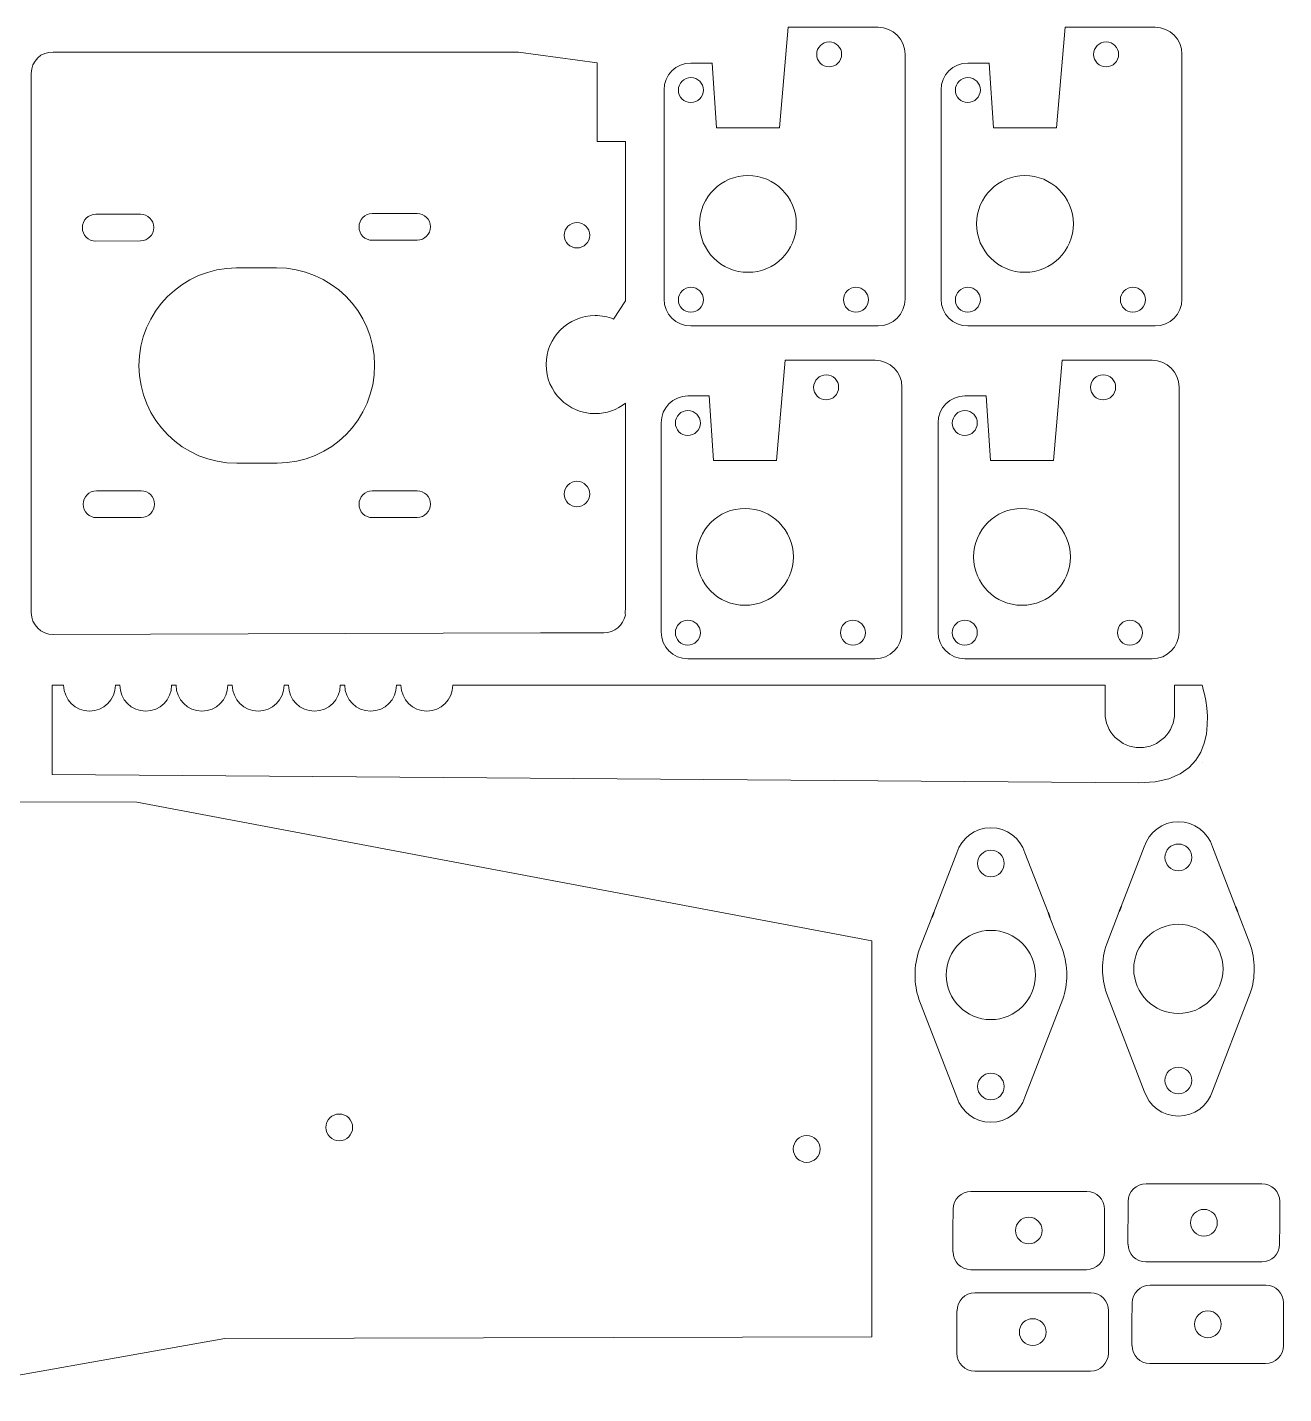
# Model space of a CAD drawing. Header units: inches. Extents: x 645 to 904, y 1204 to 1560.
# Drawn here: x 763.2 to 904, y 1407.3 to 1560.5 of the extents above; entities that cross this region are included whole.
import ezdxf

# ---------------------------------------------------------------- set-up
doc = ezdxf.new("R2010")
doc.units = ezdxf.units.IN
doc.header["$MEASUREMENT"] = 0
doc.layers.add('Layer 18', color=7, linetype='Continuous')
doc.layers.add('Layer 19', color=7, linetype='Continuous')

# ---------------------------------------------------------------- blocks, each defined once
blk = doc.blocks.new('block 57')
at = {"layer": 'Layer 18', "lineweight": 0}
for points, knots in [([(840.44, 1549.24), (840.44, 1549.24), (839.97, 1556.49), (839.97, 1556.49), (839.97, 1556.49), (837.57, 1556.49), (837.57, 1556.49), (835.91, 1556.49), (834.57, 1555.15), (834.57, 1553.49), (834.57, 1553.49), (834.57, 1530.02), (834.57, 1530.02), (834.57, 1528.37), (835.91, 1527.02), (837.57, 1527.02), (837.57, 1527.02), (858.57, 1527.02), (858.57, 1527.02), (860.22, 1527.02), (861.57, 1528.37), (861.57, 1530.02), (861.57, 1530.02), (861.57, 1557.49), (861.57, 1557.49), (861.57, 1559.15), (860.22, 1560.49), (858.57, 1560.49), (858.57, 1560.49), (848.47, 1560.49), (848.47, 1560.49), (848.47, 1560.49), (847.51, 1549.24), (847.51, 1549.24), (847.51, 1549.24), (840.44, 1549.24), (840.44, 1549.24)], [0, 0, 0, 0, 1, 1, 1, 2, 2, 2, 3, 3, 3, 4, 4, 4, 5, 5, 5, 6, 6, 6, 7, 7, 7, 8, 8, 8, 9, 9, 9, 10, 10, 10, 11, 11, 11, 12, 12, 12, 12]), ([(854.47, 1557.45), (854.47, 1558.22), (853.84, 1558.85), (853.07, 1558.86), (852.3, 1558.86), (851.67, 1558.23), (851.67, 1557.46), (851.66, 1556.69), (852.29, 1556.06), (853.06, 1556.06), (853.83, 1556.05), (854.46, 1556.68), (854.47, 1557.45)], [0, 0, 0, 0, 1, 1, 1, 2, 2, 2, 3, 3, 3, 4, 4, 4, 4]), ([(838.97, 1553.45), (838.97, 1554.22), (838.35, 1554.85), (837.58, 1554.86), (836.8, 1554.86), (836.17, 1554.23), (836.17, 1553.46), (836.17, 1552.69), (836.79, 1552.06), (837.57, 1552.06), (838.34, 1552.05), (838.97, 1552.68), (838.97, 1553.45)], [0, 0, 0, 0, 1, 1, 1, 2, 2, 2, 3, 3, 3, 4, 4, 4, 4]), ([(849.39, 1538.46), (849.39, 1535.46), (846.97, 1533.03), (843.97, 1533.03), (840.97, 1533.03), (838.54, 1535.46), (838.54, 1538.46), (838.54, 1541.45), (840.97, 1543.88), (843.97, 1543.88), (846.97, 1543.88), (849.39, 1541.45), (849.39, 1538.46)], [0, 0, 0, 0, 1, 1, 1, 2, 2, 2, 3, 3, 3, 4, 4, 4, 4]), ([(838.97, 1529.95), (838.97, 1530.72), (838.35, 1531.35), (837.58, 1531.36), (836.8, 1531.36), (836.17, 1530.73), (836.17, 1529.96), (836.17, 1529.19), (836.79, 1528.56), (837.57, 1528.56), (838.34, 1528.55), (838.97, 1529.18), (838.97, 1529.95)], [0, 0, 0, 0, 1, 1, 1, 2, 2, 2, 3, 3, 3, 4, 4, 4, 4]), ([(857.47, 1529.95), (857.47, 1530.72), (856.84, 1531.35), (856.07, 1531.36), (855.3, 1531.36), (854.67, 1530.73), (854.67, 1529.96), (854.66, 1529.19), (855.29, 1528.56), (856.06, 1528.56), (856.84, 1528.55), (857.46, 1529.18), (857.47, 1529.95)], [0, 0, 0, 0, 1, 1, 1, 2, 2, 2, 3, 3, 3, 4, 4, 4, 4])]:
    blk.add_open_spline(points, degree=3, knots=knots, dxfattribs=at)
blk = doc.blocks.new('block 58')
at = {"layer": 'Layer 18', "lineweight": 0}
for points, knots in [([(871.47, 1549.24), (871.47, 1549.24), (871.01, 1556.49), (871.01, 1556.49), (871.01, 1556.49), (868.61, 1556.49), (868.61, 1556.49), (866.95, 1556.49), (865.61, 1555.15), (865.61, 1553.49), (865.61, 1553.49), (865.61, 1530.02), (865.61, 1530.02), (865.61, 1528.37), (866.95, 1527.02), (868.61, 1527.02), (868.61, 1527.02), (889.6, 1527.02), (889.6, 1527.02), (891.26, 1527.02), (892.6, 1528.37), (892.6, 1530.02), (892.6, 1530.02), (892.6, 1557.49), (892.6, 1557.49), (892.6, 1559.15), (891.26, 1560.49), (889.6, 1560.49), (889.6, 1560.49), (879.51, 1560.49), (879.51, 1560.49), (879.51, 1560.49), (878.54, 1549.24), (878.54, 1549.24), (878.54, 1549.24), (871.47, 1549.24), (871.47, 1549.24)], [0, 0, 0, 0, 1, 1, 1, 2, 2, 2, 3, 3, 3, 4, 4, 4, 5, 5, 5, 6, 6, 6, 7, 7, 7, 8, 8, 8, 9, 9, 9, 10, 10, 10, 11, 11, 11, 12, 12, 12, 12]), ([(885.5, 1557.45), (885.51, 1558.22), (884.88, 1558.85), (884.11, 1558.86), (883.33, 1558.86), (882.71, 1558.23), (882.7, 1557.46), (882.7, 1556.69), (883.32, 1556.06), (884.1, 1556.06), (884.87, 1556.05), (885.5, 1556.68), (885.5, 1557.45)], [0, 0, 0, 0, 1, 1, 1, 2, 2, 2, 3, 3, 3, 4, 4, 4, 4]), ([(870.01, 1553.45), (870.01, 1554.22), (869.38, 1554.85), (868.61, 1554.86), (867.84, 1554.86), (867.21, 1554.23), (867.21, 1553.46), (867.2, 1552.69), (867.83, 1552.06), (868.6, 1552.06), (869.37, 1552.05), (870, 1552.68), (870.01, 1553.45)], [0, 0, 0, 0, 1, 1, 1, 2, 2, 2, 3, 3, 3, 4, 4, 4, 4]), ([(880.43, 1538.46), (880.43, 1535.46), (878, 1533.03), (875, 1533.03), (872.01, 1533.03), (869.58, 1535.46), (869.58, 1538.46), (869.58, 1541.45), (872.01, 1543.88), (875, 1543.88), (878, 1543.88), (880.43, 1541.45), (880.43, 1538.46)], [0, 0, 0, 0, 1, 1, 1, 2, 2, 2, 3, 3, 3, 4, 4, 4, 4]), ([(870.01, 1529.95), (870.01, 1530.72), (869.38, 1531.35), (868.61, 1531.36), (867.84, 1531.36), (867.21, 1530.73), (867.21, 1529.96), (867.2, 1529.19), (867.83, 1528.56), (868.6, 1528.56), (869.37, 1528.55), (870, 1529.18), (870.01, 1529.95)], [0, 0, 0, 0, 1, 1, 1, 2, 2, 2, 3, 3, 3, 4, 4, 4, 4]), ([(888.5, 1529.95), (888.5, 1530.72), (887.88, 1531.35), (887.11, 1531.36), (886.33, 1531.36), (885.7, 1530.73), (885.7, 1529.96), (885.7, 1529.19), (886.32, 1528.56), (887.1, 1528.56), (887.87, 1528.55), (888.5, 1529.18), (888.5, 1529.95)], [0, 0, 0, 0, 1, 1, 1, 2, 2, 2, 3, 3, 3, 4, 4, 4, 4])]:
    blk.add_open_spline(points, degree=3, knots=knots, dxfattribs=at)
blk = doc.blocks.new('block 59')
at = {"layer": 'Layer 18', "lineweight": 0}
for points, knots in [([(840.1, 1511.92), (840.1, 1511.92), (839.64, 1519.17), (839.64, 1519.17), (839.64, 1519.17), (837.24, 1519.17), (837.24, 1519.17), (835.58, 1519.17), (834.24, 1517.83), (834.24, 1516.17), (834.24, 1516.17), (834.24, 1492.71), (834.24, 1492.71), (834.24, 1491.05), (835.58, 1489.71), (837.24, 1489.71), (837.24, 1489.71), (858.23, 1489.71), (858.23, 1489.71), (859.89, 1489.71), (861.23, 1491.05), (861.23, 1492.71), (861.23, 1492.71), (861.23, 1520.17), (861.23, 1520.17), (861.23, 1521.83), (859.89, 1523.17), (858.23, 1523.17), (858.23, 1523.17), (848.14, 1523.17), (848.14, 1523.17), (848.14, 1523.17), (847.18, 1511.92), (847.18, 1511.92), (847.18, 1511.92), (840.1, 1511.92), (840.1, 1511.92)], [0, 0, 0, 0, 1, 1, 1, 2, 2, 2, 3, 3, 3, 4, 4, 4, 5, 5, 5, 6, 6, 6, 7, 7, 7, 8, 8, 8, 9, 9, 9, 10, 10, 10, 11, 11, 11, 12, 12, 12, 12]), ([(854.13, 1520.13), (854.14, 1520.91), (853.51, 1521.54), (852.74, 1521.54), (851.96, 1521.54), (851.34, 1520.92), (851.33, 1520.14), (851.33, 1519.37), (851.95, 1518.74), (852.73, 1518.74), (853.5, 1518.73), (854.13, 1519.36), (854.13, 1520.13)], [0, 0, 0, 0, 1, 1, 1, 2, 2, 2, 3, 3, 3, 4, 4, 4, 4]), ([(838.64, 1516.13), (838.64, 1516.9), (838.01, 1517.53), (837.24, 1517.54), (836.47, 1517.54), (835.84, 1516.91), (835.84, 1516.14), (835.83, 1515.37), (836.46, 1514.74), (837.23, 1514.74), (838, 1514.73), (838.63, 1515.36), (838.64, 1516.13)], [0, 0, 0, 0, 1, 1, 1, 2, 2, 2, 3, 3, 3, 4, 4, 4, 4]), ([(849.06, 1501.14), (849.06, 1498.14), (846.63, 1495.71), (843.64, 1495.71), (840.64, 1495.71), (838.21, 1498.14), (838.21, 1501.14), (838.21, 1504.13), (840.64, 1506.56), (843.64, 1506.56), (846.63, 1506.56), (849.06, 1504.13), (849.06, 1501.14)], [0, 0, 0, 0, 1, 1, 1, 2, 2, 2, 3, 3, 3, 4, 4, 4, 4]), ([(838.64, 1492.63), (838.64, 1493.41), (838.01, 1494.03), (837.24, 1494.04), (836.47, 1494.04), (835.84, 1493.42), (835.84, 1492.64), (835.83, 1491.87), (836.46, 1491.24), (837.23, 1491.24), (838, 1491.23), (838.63, 1491.86), (838.64, 1492.63)], [0, 0, 0, 0, 1, 1, 1, 2, 2, 2, 3, 3, 3, 4, 4, 4, 4]), ([(857.13, 1492.63), (857.14, 1493.41), (856.51, 1494.03), (855.74, 1494.04), (854.96, 1494.04), (854.34, 1493.42), (854.33, 1492.64), (854.33, 1491.87), (854.96, 1491.24), (855.73, 1491.24), (856.5, 1491.23), (857.13, 1491.86), (857.13, 1492.63)], [0, 0, 0, 0, 1, 1, 1, 2, 2, 2, 3, 3, 3, 4, 4, 4, 4])]:
    blk.add_open_spline(points, degree=3, knots=knots, dxfattribs=at)
blk = doc.blocks.new('block 60')
at = {"layer": 'Layer 18', "lineweight": 0}
for points, knots in [([(871.14, 1511.92), (871.14, 1511.92), (870.67, 1519.17), (870.67, 1519.17), (870.67, 1519.17), (868.27, 1519.17), (868.27, 1519.17), (866.62, 1519.17), (865.27, 1517.83), (865.27, 1516.17), (865.27, 1516.17), (865.27, 1492.71), (865.27, 1492.71), (865.27, 1491.05), (866.62, 1489.71), (868.27, 1489.71), (868.27, 1489.71), (889.27, 1489.71), (889.27, 1489.71), (890.93, 1489.71), (892.27, 1491.05), (892.27, 1492.71), (892.27, 1492.71), (892.27, 1520.17), (892.27, 1520.17), (892.27, 1521.83), (890.93, 1523.17), (889.27, 1523.17), (889.27, 1523.17), (879.17, 1523.17), (879.17, 1523.17), (879.17, 1523.17), (878.21, 1511.92), (878.21, 1511.92), (878.21, 1511.92), (871.14, 1511.92), (871.14, 1511.92)], [0, 0, 0, 0, 1, 1, 1, 2, 2, 2, 3, 3, 3, 4, 4, 4, 5, 5, 5, 6, 6, 6, 7, 7, 7, 8, 8, 8, 9, 9, 9, 10, 10, 10, 11, 11, 11, 12, 12, 12, 12]), ([(885.17, 1520.13), (885.17, 1520.91), (884.55, 1521.54), (883.77, 1521.54), (883, 1521.54), (882.37, 1520.92), (882.37, 1520.14), (882.37, 1519.37), (882.99, 1518.74), (883.76, 1518.74), (884.54, 1518.73), (885.17, 1519.36), (885.17, 1520.13)], [0, 0, 0, 0, 1, 1, 1, 2, 2, 2, 3, 3, 3, 4, 4, 4, 4]), ([(869.67, 1516.13), (869.67, 1516.9), (869.05, 1517.53), (868.28, 1517.54), (867.5, 1517.54), (866.88, 1516.91), (866.87, 1516.14), (866.87, 1515.37), (867.49, 1514.74), (868.27, 1514.74), (869.04, 1514.73), (869.67, 1515.36), (869.67, 1516.13)], [0, 0, 0, 0, 1, 1, 1, 2, 2, 2, 3, 3, 3, 4, 4, 4, 4]), ([(880.1, 1501.14), (880.1, 1498.14), (877.67, 1495.71), (874.67, 1495.71), (871.67, 1495.71), (869.25, 1498.14), (869.25, 1501.14), (869.25, 1504.13), (871.67, 1506.56), (874.67, 1506.56), (877.67, 1506.56), (880.1, 1504.13), (880.1, 1501.14)], [0, 0, 0, 0, 1, 1, 1, 2, 2, 2, 3, 3, 3, 4, 4, 4, 4]), ([(869.67, 1492.63), (869.67, 1493.41), (869.05, 1494.03), (868.28, 1494.04), (867.5, 1494.04), (866.87, 1493.42), (866.87, 1492.64), (866.87, 1491.87), (867.49, 1491.24), (868.27, 1491.24), (869.04, 1491.23), (869.67, 1491.86), (869.67, 1492.63)], [0, 0, 0, 0, 1, 1, 1, 2, 2, 2, 3, 3, 3, 4, 4, 4, 4]), ([(888.17, 1492.63), (888.17, 1493.41), (887.55, 1494.03), (886.77, 1494.04), (886, 1494.04), (885.37, 1493.42), (885.37, 1492.64), (885.37, 1491.87), (885.99, 1491.24), (886.76, 1491.24), (887.54, 1491.23), (888.17, 1491.86), (888.17, 1492.63)], [0, 0, 0, 0, 1, 1, 1, 2, 2, 2, 3, 3, 3, 4, 4, 4, 4])]:
    blk.add_open_spline(points, degree=3, knots=knots, dxfattribs=at)
blk = doc.blocks.new('block 62')
at = {"layer": 'Layer 19', "lineweight": 0}
blk.add_open_spline([(823.39, 1537.18), (823.39, 1536.39), (824.02, 1535.76), (824.81, 1535.76), (825.6, 1535.76), (826.24, 1536.39), (826.24, 1537.18), (826.24, 1537.97), (825.6, 1538.61), (824.81, 1538.61), (824.02, 1538.61), (823.39, 1537.97), (823.39, 1537.18)], degree=3, knots=[0, 0, 0, 0, 1, 1, 1, 2, 2, 2, 3, 3, 3, 4, 4, 4, 4], dxfattribs=at)
blk = doc.blocks.new('block 63')
at = {"layer": 'Layer 19', "lineweight": 0}
blk.add_open_spline([(823.39, 1508.18), (823.39, 1507.39), (824.02, 1506.76), (824.81, 1506.76), (825.6, 1506.76), (826.24, 1507.39), (826.24, 1508.18), (826.24, 1508.97), (825.6, 1509.61), (824.81, 1509.61), (824.02, 1509.61), (823.39, 1508.97), (823.39, 1508.18)], degree=3, knots=[0, 0, 0, 0, 1, 1, 1, 2, 2, 2, 3, 3, 3, 4, 4, 4, 4], dxfattribs=at)
blk = doc.blocks.new('block 61')
at = {"layer": 'Layer 19', "lineweight": 0}
for points, knots in [([(830.23, 1495.26), (830.23, 1495.26), (830.23, 1518.35), (830.23, 1518.35), (829.3, 1517.63), (828.13, 1517.19), (826.85, 1517.19), (823.81, 1517.19), (821.35, 1519.65), (821.35, 1522.69), (821.35, 1525.72), (823.81, 1528.19), (826.85, 1528.19), (827.58, 1528.19), (828.27, 1528.04), (828.9, 1527.79), (828.9, 1527.79), (830.23, 1529.83), (830.23, 1529.83), (830.23, 1529.83), (830.23, 1547.71), (830.23, 1547.71), (830.23, 1547.71), (827.07, 1547.71), (827.07, 1547.71), (827.07, 1547.71), (827.07, 1556.5), (827.07, 1556.5), (827.07, 1556.5), (818.25, 1557.7), (818.25, 1557.7), (818.25, 1557.7), (766.13, 1557.7), (766.13, 1557.7), (764.77, 1557.8), (763.66, 1556.69), (763.66, 1555.33), (763.66, 1555.33), (763.66, 1494.89), (763.66, 1494.89), (763.66, 1493.52), (764.77, 1492.42), (766.13, 1492.42), (766.13, 1492.42), (820.72, 1492.62), (820.72, 1492.62), (820.72, 1492.62), (827.81, 1492.62), (827.81, 1492.62), (829.01, 1492.62), (830.01, 1493.48), (830.23, 1494.62), (830.2, 1494.77), (830.23, 1494.93), (830.23, 1495.26)], [0, 0, 0, 0, 1, 1, 1, 2, 2, 2, 3, 3, 3, 4, 4, 4, 5, 5, 5, 6, 6, 6, 7, 7, 7, 8, 8, 8, 9, 9, 9, 10, 10, 10, 11, 11, 11, 12, 12, 12, 13, 13, 13, 14, 14, 14, 15, 15, 15, 16, 16, 16, 17, 17, 17, 18, 18, 18, 18]), ([(770.89, 1536.54), (770.06, 1536.53), (769.39, 1537.2), (769.39, 1538.03), (769.39, 1538.86), (770.06, 1539.53), (770.88, 1539.54), (770.88, 1539.54), (775.89, 1539.55), (775.89, 1539.55), (776.72, 1539.55), (777.4, 1538.88), (777.4, 1538.05), (777.4, 1537.22), (776.73, 1536.55), (775.9, 1536.55), (775.9, 1536.55), (770.89, 1536.54), (770.89, 1536.54)], [0, 0, 0, 0, 1, 1, 1, 2, 2, 2, 3, 3, 3, 4, 4, 4, 5, 5, 5, 6, 6, 6, 6]), ([(801.89, 1536.62), (801.06, 1536.62), (800.39, 1537.29), (800.39, 1538.12), (800.39, 1538.95), (801.05, 1539.62), (801.88, 1539.62), (801.88, 1539.62), (806.89, 1539.63), (806.89, 1539.63), (807.72, 1539.63), (808.39, 1538.96), (808.4, 1538.13), (808.4, 1537.3), (807.73, 1536.63), (806.9, 1536.63), (806.9, 1536.63), (801.89, 1536.62), (801.89, 1536.62)], [0, 0, 0, 0, 1, 1, 1, 2, 2, 2, 3, 3, 3, 4, 4, 4, 5, 5, 5, 6, 6, 6, 6]), ([(786.71, 1511.63), (780.67, 1511.61), (775.75, 1516.5), (775.73, 1522.55), (775.72, 1528.6), (780.61, 1533.51), (786.65, 1533.53), (786.65, 1533.53), (791.15, 1533.54), (791.15, 1533.54), (797.2, 1533.55), (802.12, 1528.66), (802.14, 1522.62), (802.15, 1516.57), (797.26, 1511.65), (791.21, 1511.64), (791.21, 1511.64), (786.71, 1511.63), (786.71, 1511.63)], [0, 0, 0, 0, 1, 1, 1, 2, 2, 2, 3, 3, 3, 4, 4, 4, 5, 5, 5, 6, 6, 6, 6]), ([(770.98, 1505.54), (770.15, 1505.53), (769.47, 1506.2), (769.47, 1507.03), (769.47, 1507.86), (770.14, 1508.53), (770.97, 1508.54), (770.97, 1508.54), (775.98, 1508.54), (775.98, 1508.54), (776.81, 1508.55), (777.48, 1507.88), (777.48, 1507.05), (777.48, 1506.22), (776.81, 1505.55), (775.99, 1505.54), (775.99, 1505.54), (770.98, 1505.54), (770.98, 1505.54)], [0, 0, 0, 0, 1, 1, 1, 2, 2, 2, 3, 3, 3, 4, 4, 4, 5, 5, 5, 6, 6, 6, 6]), ([(801.89, 1505.54), (801.06, 1505.53), (800.39, 1506.2), (800.39, 1507.03), (800.39, 1507.86), (801.05, 1508.53), (801.88, 1508.54), (801.88, 1508.54), (806.89, 1508.54), (806.89, 1508.54), (807.72, 1508.55), (808.39, 1507.88), (808.4, 1507.05), (808.4, 1506.22), (807.73, 1505.55), (806.9, 1505.54), (806.9, 1505.54), (801.89, 1505.54), (801.89, 1505.54)], [0, 0, 0, 0, 1, 1, 1, 2, 2, 2, 3, 3, 3, 4, 4, 4, 5, 5, 5, 6, 6, 6, 6])]:
    blk.add_open_spline(points, degree=3, knots=knots, dxfattribs=at)
at = {"layer": 'Layer 19'}
for name in ['block 62', 'block 63']:
    blk.add_blockref(name, (0, 0), dxfattribs=at)
blk = doc.blocks.new('block 69')
at = {"layer": 'Layer 19', "lineweight": 0}
blk.add_lwpolyline([(875.01, 1440.58), (879.25, 1451.56)], dxfattribs=at)
for points, knots in [([(877.6, 1461.27), (877.6, 1461.27), (875.01, 1467.97), (875.01, 1467.97), (874.5, 1469.59), (872.98, 1470.77), (871.19, 1470.77), (869.39, 1470.77), (867.88, 1469.59), (867.37, 1467.96), (867.37, 1467.96), (864.78, 1461.27), (864.78, 1461.27)], [0, 0, 0, 0, 1, 1, 1, 2, 2, 2, 3, 3, 3, 4, 4, 4, 4]), ([(869.69, 1466.77), (869.69, 1465.95), (870.36, 1465.27), (871.19, 1465.27), (872.02, 1465.27), (872.69, 1465.95), (872.69, 1466.77), (872.69, 1467.6), (872.02, 1468.27), (871.19, 1468.27), (870.36, 1468.27), (869.69, 1467.6), (869.69, 1466.77)], [0, 0, 0, 0, 1, 1, 1, 2, 2, 2, 3, 3, 3, 4, 4, 4, 4]), ([(875.01, 1440.58), (874.5, 1438.95), (872.98, 1437.77), (871.19, 1437.77), (869.39, 1437.77), (867.88, 1438.95), (867.37, 1440.58), (867.37, 1440.58), (863.13, 1451.56), (863.13, 1451.56), (862.84, 1452.41), (862.69, 1453.33), (862.69, 1454.27), (862.69, 1455.26), (862.86, 1456.22), (863.17, 1457.1), (863.17, 1457.1), (864.57, 1460.72), (864.57, 1460.72)], [0, 0, 0, 0, 1, 1, 1, 2, 2, 2, 3, 3, 3, 4, 4, 4, 5, 5, 5, 6, 6, 6, 6]), ([(879.25, 1451.56), (879.53, 1452.41), (879.69, 1453.33), (879.69, 1454.27), (879.69, 1455.27), (879.52, 1456.23), (879.2, 1457.12), (879.2, 1457.12), (877.81, 1460.72), (877.81, 1460.72)], [0, 0, 0, 0, 1, 1, 1, 2, 2, 2, 3, 3, 3, 3]), ([(871.19, 1449.27), (868.43, 1449.27), (866.19, 1451.51), (866.19, 1454.27), (866.19, 1457.03), (868.43, 1459.27), (871.19, 1459.27), (873.95, 1459.27), (876.19, 1457.03), (876.19, 1454.27), (876.19, 1451.51), (873.95, 1449.27), (871.19, 1449.27)], [0, 0, 0, 0, 1, 1, 1, 2, 2, 2, 3, 3, 3, 4, 4, 4, 4]), ([(869.69, 1441.77), (869.69, 1440.95), (870.36, 1440.27), (871.19, 1440.27), (872.02, 1440.27), (872.69, 1440.95), (872.69, 1441.77), (872.69, 1442.6), (872.02, 1443.27), (871.19, 1443.27), (870.36, 1443.27), (869.69, 1442.6), (869.69, 1441.77)], [0, 0, 0, 0, 1, 1, 1, 2, 2, 2, 3, 3, 3, 4, 4, 4, 4])]:
    blk.add_open_spline(points, degree=3, knots=knots, dxfattribs=at)

msp = doc.modelspace()

# ---------------------------------------------------------------- linework, layer by layer
for p, q in [((864.78, 1461.27), (864.57, 1460.72)), ((877.6, 1461.27), (877.81, 1460.72)), ((885.79, 1461.94), (885.58, 1461.39)), ((898.61, 1461.94), (898.83, 1461.39))]:
    msp.add_line(p, q)
at = {"layer": 'Layer 18', "lineweight": 0}
msp.add_lwpolyline([(673.05, 1407.34), (647.93, 1418.38), (647.93, 1427.41), (660.31, 1463.55), (663.45, 1470.7), (684.25, 1465.1), (698.65, 1467.13), (707.29, 1473.7), (775.48, 1473.64), (857.85, 1458.1), (857.85, 1413.72), (785.37, 1413.51), (750.48, 1407.34)], dxfattribs=at)
for points in [[(799.67, 1437.19), (799.67, 1436.36), (799, 1435.69), (798.17, 1435.69), (797.34, 1435.69), (796.67, 1436.36), (796.67, 1437.19), (796.67, 1438.02), (797.34, 1438.69), (798.17, 1438.69), (799, 1438.69), (799.67, 1438.02), (799.67, 1437.19)], [(852.05, 1434.77), (852.05, 1433.94), (851.38, 1433.27), (850.55, 1433.27), (849.72, 1433.27), (849.05, 1433.94), (849.05, 1434.77), (849.05, 1435.6), (849.72, 1436.27), (850.55, 1436.27), (851.38, 1436.27), (852.05, 1435.6), (852.05, 1434.77)], [(895.06, 1428), (895.89, 1428), (896.56, 1427.32), (896.56, 1426.5), (896.56, 1425.67), (895.89, 1425), (895.06, 1425), (894.23, 1425), (893.56, 1425.67), (893.56, 1426.5), (893.56, 1427.32), (894.23, 1428), (895.06, 1428)], [(875.44, 1427.13), (876.27, 1427.13), (876.94, 1426.46), (876.94, 1425.63), (876.94, 1424.8), (876.27, 1424.13), (875.44, 1424.13), (874.61, 1424.13), (873.94, 1424.8), (873.94, 1425.63), (873.94, 1426.46), (874.61, 1427.13), (875.44, 1427.13)], [(895.5, 1416.62), (896.33, 1416.62), (897, 1415.95), (897, 1415.12), (897, 1414.29), (896.33, 1413.62), (895.5, 1413.62), (894.67, 1413.62), (894, 1414.29), (894, 1415.12), (894, 1415.95), (894.67, 1416.62), (895.5, 1416.62)], [(875.88, 1415.75), (876.71, 1415.75), (877.38, 1415.08), (877.38, 1414.25), (877.38, 1413.42), (876.71, 1412.75), (875.88, 1412.75), (875.05, 1412.75), (874.38, 1413.42), (874.38, 1414.25), (874.38, 1415.08), (875.05, 1415.75), (875.88, 1415.75)]]:
    msp.add_open_spline(points, degree=3, knots=[0, 0, 0, 0, 1, 1, 1, 2, 2, 2, 3, 3, 3, 4, 4, 4, 4], dxfattribs=at)
at = {"layer": 'Layer 19', "lineweight": 0}
for points in [[(765.99, 1486.75), (767.29, 1486.75)], [(773.09, 1486.75), (773.59, 1486.75)], [(779.39, 1486.75), (779.89, 1486.75)], [(785.69, 1486.75), (786.19, 1486.75)], [(791.99, 1486.75), (792.49, 1486.75)], [(798.29, 1486.75), (798.79, 1486.75)], [(804.59, 1486.75), (805.09, 1486.75)], [(810.89, 1486.75), (883.98, 1486.75)], [(894.86, 1485.28), (894.86, 1485.28)], [(894.86, 1478.05), (894.86, 1478.05)]]:
    msp.add_lwpolyline(points, dxfattribs=at)
for points, knots in [([(891.78, 1486.75), (891.78, 1486.75), (894.86, 1486.75), (894.86, 1486.75), (894.86, 1486.75), (898.5, 1475.8), (887.74, 1475.8), (887.74, 1475.8), (765.99, 1476.75), (765.99, 1476.75), (765.99, 1476.75), (765.99, 1486.75), (765.99, 1486.75)], [0, 0, 0, 0, 1, 1, 1, 2, 2, 2, 3, 3, 3, 4, 4, 4, 4]), ([(773.09, 1486.75), (773.09, 1485.15), (771.79, 1483.85), (770.19, 1483.85), (768.59, 1483.85), (767.29, 1485.15), (767.29, 1486.75)], [0, 0, 0, 0, 1, 1, 1, 2, 2, 2, 2]), ([(779.39, 1486.75), (779.39, 1485.15), (778.09, 1483.85), (776.49, 1483.85), (774.89, 1483.85), (773.59, 1485.15), (773.59, 1486.75)], [0, 0, 0, 0, 1, 1, 1, 2, 2, 2, 2]), ([(785.69, 1486.75), (785.69, 1485.15), (784.39, 1483.85), (782.79, 1483.85), (781.19, 1483.85), (779.89, 1485.15), (779.89, 1486.75)], [0, 0, 0, 0, 1, 1, 1, 2, 2, 2, 2]), ([(791.99, 1486.75), (791.99, 1485.15), (790.69, 1483.85), (789.09, 1483.85), (787.49, 1483.85), (786.19, 1485.15), (786.19, 1486.75)], [0, 0, 0, 0, 1, 1, 1, 2, 2, 2, 2]), ([(798.29, 1486.75), (798.29, 1485.15), (796.99, 1483.85), (795.39, 1483.85), (793.79, 1483.85), (792.49, 1485.15), (792.49, 1486.75)], [0, 0, 0, 0, 1, 1, 1, 2, 2, 2, 2]), ([(804.59, 1486.75), (804.59, 1485.15), (803.29, 1483.85), (801.69, 1483.85), (800.09, 1483.85), (798.79, 1485.15), (798.79, 1486.75)], [0, 0, 0, 0, 1, 1, 1, 2, 2, 2, 2]), ([(810.89, 1486.75), (810.89, 1485.15), (809.59, 1483.85), (807.99, 1483.85), (806.39, 1483.85), (805.09, 1485.15), (805.09, 1486.75)], [0, 0, 0, 0, 1, 1, 1, 2, 2, 2, 2]), ([(887.88, 1479.76), (885.72, 1479.76), (883.98, 1481.51), (883.98, 1483.66), (883.98, 1483.66), (883.98, 1486.75), (883.98, 1486.75)], [0, 0, 0, 0, 1, 1, 1, 2, 2, 2, 2]), ([(891.78, 1486.75), (891.78, 1486.75), (891.78, 1483.66), (891.78, 1483.66), (891.78, 1481.51), (890.03, 1479.76), (887.88, 1479.76)], [0, 0, 0, 0, 1, 1, 1, 2, 2, 2, 2]), ([(898.61, 1461.94), (898.61, 1461.94), (896.02, 1468.65), (896.02, 1468.65), (895.51, 1470.28), (893.99, 1471.45), (892.2, 1471.45), (890.41, 1471.45), (888.89, 1470.27), (888.38, 1468.64), (888.38, 1468.64), (885.79, 1461.94), (885.79, 1461.94)], [0, 0, 0, 0, 1, 1, 1, 2, 2, 2, 3, 3, 3, 4, 4, 4, 4]), ([(890.7, 1467.45), (890.7, 1466.63), (891.37, 1465.95), (892.2, 1465.95), (893.03, 1465.95), (893.7, 1466.63), (893.7, 1467.45), (893.7, 1468.28), (893.03, 1468.95), (892.2, 1468.95), (891.37, 1468.95), (890.7, 1468.28), (890.7, 1467.45)], [0, 0, 0, 0, 1, 1, 1, 2, 2, 2, 3, 3, 3, 4, 4, 4, 4]), ([(885.58, 1461.39), (885.58, 1461.39), (884.18, 1457.78), (884.18, 1457.78), (883.87, 1456.9), (883.7, 1455.94), (883.7, 1454.95), (883.7, 1454.01), (883.86, 1453.1), (884.14, 1452.24), (884.14, 1452.24), (888.38, 1441.26), (888.38, 1441.26), (888.89, 1439.64), (890.41, 1438.45), (892.2, 1438.45), (893.99, 1438.45), (895.51, 1439.63), (896.02, 1441.26), (896.02, 1441.26), (900.26, 1452.24), (900.26, 1452.24), (900.55, 1453.1), (900.7, 1454.01), (900.7, 1454.95), (900.7, 1455.95), (900.53, 1456.91), (900.21, 1457.8), (900.21, 1457.8), (898.83, 1461.39), (898.83, 1461.39)], [0, 0, 0, 0, 1, 1, 1, 2, 2, 2, 3, 3, 3, 4, 4, 4, 5, 5, 5, 6, 6, 6, 7, 7, 7, 8, 8, 8, 9, 9, 9, 10, 10, 10, 10]), ([(892.2, 1449.95), (889.44, 1449.95), (887.2, 1452.19), (887.2, 1454.95), (887.2, 1457.71), (889.44, 1459.95), (892.2, 1459.95), (894.96, 1459.95), (897.2, 1457.71), (897.2, 1454.95), (897.2, 1452.19), (894.96, 1449.95), (892.2, 1449.95)], [0, 0, 0, 0, 1, 1, 1, 2, 2, 2, 3, 3, 3, 4, 4, 4, 4]), ([(890.7, 1442.45), (890.7, 1441.63), (891.37, 1440.95), (892.2, 1440.95), (893.03, 1440.95), (893.7, 1441.63), (893.7, 1442.45), (893.7, 1443.28), (893.03, 1443.95), (892.2, 1443.95), (891.37, 1443.95), (890.7, 1443.28), (890.7, 1442.45)], [0, 0, 0, 0, 1, 1, 1, 2, 2, 2, 3, 3, 3, 4, 4, 4, 4]), ([(886.55, 1426.13), (886.55, 1426.13), (886.56, 1426.66), (886.56, 1426.66), (886.56, 1426.66), (886.57, 1428.88), (886.57, 1428.88), (886.57, 1428.88), (886.58, 1428.88), (886.58, 1428.88), (886.58, 1429.98), (887.49, 1430.88), (888.59, 1430.88), (888.59, 1430.88), (901.56, 1430.88), (901.56, 1430.88), (902.66, 1430.88), (903.56, 1429.98), (903.55, 1428.88), (903.55, 1428.88), (903.55, 1426.86), (903.55, 1426.86)], [0, 0, 0, 0, 1, 1, 1, 2, 2, 2, 3, 3, 3, 4, 4, 4, 5, 5, 5, 6, 6, 6, 7, 7, 7, 7]), ([(866.93, 1425.26), (866.93, 1425.26), (866.94, 1425.79), (866.94, 1425.79), (866.94, 1425.79), (866.95, 1428.02), (866.95, 1428.02), (866.95, 1428.02), (866.96, 1428.02), (866.96, 1428.02), (866.96, 1429.12), (867.86, 1430.02), (868.96, 1430.02), (868.96, 1430.02), (881.94, 1430.02), (881.94, 1430.02), (883.04, 1430.01), (883.94, 1429.11), (883.93, 1428.01), (883.93, 1428.01), (883.93, 1426), (883.93, 1426)], [0, 0, 0, 0, 1, 1, 1, 2, 2, 2, 3, 3, 3, 4, 4, 4, 5, 5, 5, 6, 6, 6, 7, 7, 7, 7]), ([(883.93, 1426), (883.93, 1426), (883.93, 1425.46), (883.93, 1425.46), (883.93, 1425.46), (883.92, 1423.24), (883.92, 1423.24), (883.92, 1422.14), (883.01, 1421.24), (881.91, 1421.24), (881.91, 1421.24), (868.94, 1421.24), (868.94, 1421.24), (867.84, 1421.24), (866.94, 1422.14), (866.95, 1423.24), (866.95, 1423.24), (866.93, 1423.24), (866.93, 1423.24), (866.93, 1423.24), (866.93, 1425.26), (866.93, 1425.26)], [0, 0, 0, 0, 1, 1, 1, 2, 2, 2, 3, 3, 3, 4, 4, 4, 5, 5, 5, 6, 6, 6, 7, 7, 7, 7]), ([(903.55, 1426.86), (903.55, 1426.86), (903.55, 1426.33), (903.55, 1426.33), (903.55, 1426.33), (903.54, 1424.11), (903.54, 1424.11), (903.54, 1423.01), (902.64, 1422.11), (901.54, 1422.11), (901.54, 1422.11), (888.56, 1422.11), (888.56, 1422.11), (887.46, 1422.11), (886.56, 1423.01), (886.57, 1424.11), (886.57, 1424.11), (886.55, 1424.11), (886.55, 1424.11), (886.55, 1424.11), (886.55, 1426.13), (886.55, 1426.13)], [0, 0, 0, 0, 1, 1, 1, 2, 2, 2, 3, 3, 3, 4, 4, 4, 5, 5, 5, 6, 6, 6, 7, 7, 7, 7]), ([(867.37, 1413.88), (867.37, 1413.88), (867.38, 1414.42), (867.38, 1414.42), (867.38, 1414.42), (867.39, 1416.64), (867.39, 1416.64), (867.39, 1416.64), (867.4, 1416.64), (867.4, 1416.64), (867.4, 1417.74), (868.3, 1418.64), (869.4, 1418.64), (869.4, 1418.64), (882.38, 1418.64), (882.38, 1418.64), (883.48, 1418.64), (884.38, 1417.74), (884.37, 1416.64), (884.37, 1416.64), (884.37, 1414.62), (884.37, 1414.62)], [0, 0, 0, 0, 1, 1, 1, 2, 2, 2, 3, 3, 3, 4, 4, 4, 5, 5, 5, 6, 6, 6, 7, 7, 7, 7]), ([(886.99, 1414.75), (886.99, 1414.75), (887, 1415.28), (887, 1415.28), (887, 1415.28), (887.01, 1417.51), (887.01, 1417.51), (887.01, 1417.51), (887.02, 1417.51), (887.02, 1417.51), (887.02, 1418.61), (887.92, 1419.51), (889.02, 1419.51), (889.02, 1419.51), (902, 1419.51), (902, 1419.51), (903.1, 1419.51), (904, 1418.61), (903.99, 1417.51), (903.99, 1417.51), (903.99, 1415.49), (903.99, 1415.49)], [0, 0, 0, 0, 1, 1, 1, 2, 2, 2, 3, 3, 3, 4, 4, 4, 5, 5, 5, 6, 6, 6, 7, 7, 7, 7]), ([(903.99, 1415.49), (903.99, 1415.49), (903.99, 1414.96), (903.99, 1414.96), (903.99, 1414.96), (903.98, 1412.73), (903.98, 1412.73), (903.98, 1411.63), (903.07, 1410.73), (901.97, 1410.73), (901.97, 1410.73), (889, 1410.73), (889, 1410.73), (887.9, 1410.73), (887, 1411.63), (887.01, 1412.73), (887.01, 1412.73), (886.99, 1412.73), (886.99, 1412.73), (886.99, 1412.73), (886.99, 1414.75), (886.99, 1414.75)], [0, 0, 0, 0, 1, 1, 1, 2, 2, 2, 3, 3, 3, 4, 4, 4, 5, 5, 5, 6, 6, 6, 7, 7, 7, 7]), ([(884.37, 1414.62), (884.37, 1414.62), (884.37, 1414.09), (884.37, 1414.09), (884.37, 1414.09), (884.36, 1411.87), (884.36, 1411.87), (884.36, 1410.77), (883.45, 1409.87), (882.35, 1409.87), (882.35, 1409.87), (869.38, 1409.87), (869.38, 1409.87), (868.28, 1409.87), (867.38, 1410.77), (867.39, 1411.87), (867.39, 1411.87), (867.37, 1411.87), (867.37, 1411.87), (867.37, 1411.87), (867.37, 1413.88), (867.37, 1413.88)], [0, 0, 0, 0, 1, 1, 1, 2, 2, 2, 3, 3, 3, 4, 4, 4, 5, 5, 5, 6, 6, 6, 7, 7, 7, 7])]:
    msp.add_open_spline(points, degree=3, knots=knots, dxfattribs=at)

# ---------------------------------------------------------------- block references
at = {"layer": 'Layer 18'}
for name in ['block 57', 'block 58', 'block 59', 'block 60']:
    msp.add_blockref(name, (0, 0), dxfattribs=at)
at = {"layer": 'Layer 19'}
for name in ['block 61', 'block 69']:
    msp.add_blockref(name, (0, 0), dxfattribs=at)

doc.saveas('drawing.dxf')
